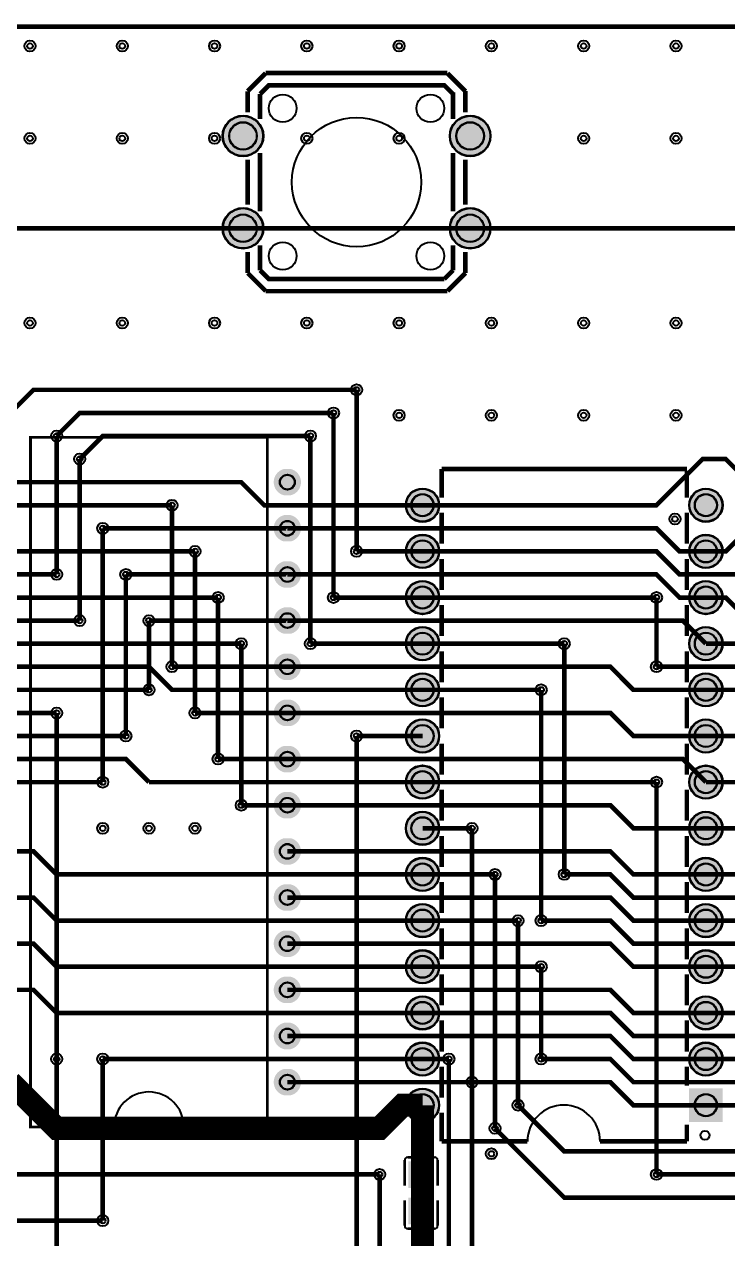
# Model space of a CAD drawing. Extents: x -5 to 6501, y -5 to 3943.
# Drawn here: x 2230 to 3754, y 1311 to 3942 of the extents above; entities that cross this region are included whole.
import ezdxf

# ---------------------------------------------------------------- set-up
doc = ezdxf.new("R2010")
doc.units = 9
for name, color, linetype, true_color in [('BoardOutLine', 7, 'Continuous', 0xff00ff), ('BottomLayer', 7, 'Continuous', 0x0000ff), ('BottomSolderMaskLayer', 7, 'Continuous', 0xaa00ff), ('Document', 7, 'Continuous', 0xffffff), ('Hole', 7, 'Continuous', 0x222222), ('Multi-Layer', 7, 'Continuous', 0xc0c0c0), ('TopLayer', 7, 'Continuous', 0xff0000), ('TopPasteMaskLayer', 7, 'Continuous', 0x808080), ('TopSilkLayer', 7, 'Continuous', 0xffcc00), ('TopSolderMaskLayer', 7, 'Continuous', 0x800080)]:
    doc.layers.add(name, color=color, linetype=linetype, true_color=true_color)

msp = doc.modelspace()

# ---------------------------------------------------------------- hatches: boundary and pattern name
at = {"layer": 'BottomSolderMaskLayer'}
for points in [[(2659.5930000000017, 3700, 1), (2748.2070000000012, 3700, 1)], [(3151.7929999999988, 3700, 1), (3240.4069999999983, 3700, 1)], [(2659.5930000000017, 3500, 1), (2748.2070000000012, 3500, 1)], [(3151.7929999999988, 3500, 1), (3240.4069999999983, 3500, 1)], [(2792.8599909285476, 2921.4309999999978, -0.7853981633974483), (2792.8599909285476, 2978.548999999998), (2807.1400090714524, 2978.548999999998, -0.7853981633974483), (2807.1400090714524, 2921.4309999999978)], [(3056.4770000000035, 2900, 1), (3129.3430000000035, 2900, 1)], [(3670.6569999999965, 2900, 1), (3743.5229999999965, 2900, 1)], [(2792.8599909285476, 2821.4309999999978, -0.7853981633974483), (2792.8599909285476, 2878.548999999998), (2807.1400090714524, 2878.548999999998, -0.7853981633974483), (2807.1400090714524, 2821.4309999999978)], [(3056.4770000000035, 2800, 1), (3129.3430000000035, 2800, 1)], [(3670.6569999999965, 2800, 1), (3743.5229999999965, 2800, 1)], [(2792.8599909285476, 2721.4309999999978, -0.7853981633974483), (2792.8599909285476, 2778.548999999998), (2807.1400090714524, 2778.548999999998, -0.7853981633974483), (2807.1400090714524, 2721.4309999999978)], [(3056.4770000000035, 2700, 1), (3129.3430000000035, 2700, 1)], [(3670.6569999999965, 2700, 1), (3743.5229999999965, 2700, 1)], [(2792.8599909285476, 2621.4309999999978, -0.7853981633974483), (2792.8599909285476, 2678.548999999998), (2807.1400090714524, 2678.548999999998, -0.7853981633974483), (2807.1400090714524, 2621.4309999999978)], [(3056.4770000000035, 2600, 1), (3129.3430000000035, 2600, 1)], [(3670.6569999999965, 2600, 1), (3743.5229999999965, 2600, 1)], [(2792.8599909285476, 2521.4309999999978, -0.7853981633974483), (2792.8599909285476, 2578.548999999998), (2807.1400090714524, 2578.548999999998, -0.7853981633974483), (2807.1400090714524, 2521.4309999999978)], [(3056.4770000000035, 2500, 1), (3129.3430000000035, 2500, 1)], [(3670.6569999999965, 2500, 1), (3743.5229999999965, 2500, 1)], [(2792.8599909285476, 2421.4309999999978, -0.7853981633974483), (2792.8599909285476, 2478.548999999998), (2807.1400090714524, 2478.548999999998, -0.7853981633974483), (2807.1400090714524, 2421.4309999999978)], [(3056.4770000000035, 2400, 1), (3129.3430000000035, 2400, 1)], [(3670.6569999999965, 2400, 1), (3743.5229999999965, 2400, 1)], [(2792.8599909285476, 2321.4309999999978, -0.7853981633974483), (2792.8599909285476, 2378.548999999998), (2807.1400090714524, 2378.548999999998, -0.7853981633974483), (2807.1400090714524, 2321.4309999999978)], [(3056.4770000000035, 2300, 1), (3129.3430000000035, 2300, 1)], [(3670.6569999999965, 2300, 1), (3743.5229999999965, 2300, 1)], [(2792.8599909285476, 2221.4309999999978, -0.7853981633974483), (2792.8599909285476, 2278.548999999998), (2807.1400090714524, 2278.548999999998, -0.7853981633974483), (2807.1400090714524, 2221.4309999999978)], [(3056.4770000000035, 2200, 1), (3129.3430000000035, 2200, 1)], [(3670.6569999999965, 2200, 1), (3743.5229999999965, 2200, 1)], [(2792.8599909285476, 2121.4309999999978, -0.7853981633974483), (2792.8599909285476, 2178.548999999998), (2807.1400090714524, 2178.548999999998, -0.7853981633974483), (2807.1400090714524, 2121.4309999999978)], [(3056.4770000000035, 2100, 1), (3129.3430000000035, 2100, 1)], [(3670.6569999999965, 2100, 1), (3743.5229999999965, 2100, 1)], [(2792.8599909285476, 2021.430999999998, -0.7853981633974483), (2792.8599909285476, 2078.548999999998), (2807.1400090714524, 2078.548999999998, -0.7853981633974483), (2807.1400090714524, 2021.430999999998)], [(3056.4770000000035, 2000, 1), (3129.3430000000035, 2000, 1)], [(3670.6569999999965, 2000, 1), (3743.5229999999965, 2000, 1)], [(2792.8599909285476, 1921.430999999998, -0.7853981633974483), (2792.8599909285476, 1978.548999999998), (2807.1400090714524, 1978.548999999998, -0.7853981633974483), (2807.1400090714524, 1921.430999999998)], [(3056.4770000000035, 1900, 1), (3129.3430000000035, 1900, 1)], [(3670.6569999999965, 1900, 1), (3743.5229999999965, 1900, 1)], [(2792.8599909285476, 1821.430999999998, -0.7853981633974483), (2792.8599909285476, 1878.548999999998), (2807.1400090714524, 1878.548999999998, -0.7853981633974483), (2807.1400090714524, 1821.430999999998)], [(3056.4770000000035, 1800, 1), (3129.3430000000035, 1800, 1)], [(3670.6569999999965, 1800, 1), (3743.5229999999965, 1800, 1)], [(2792.8599909285476, 1721.430999999998, -0.7853981633974483), (2792.8599909285476, 1778.548999999998), (2807.1400090714524, 1778.548999999998, -0.7853981633974483), (2807.1400090714524, 1721.430999999998)], [(3056.4770000000035, 1700, 1), (3129.3430000000035, 1700, 1)], [(3670.6569999999965, 1700, 1), (3743.5229999999965, 1700, 1)], [(2792.8599909285476, 1621.430999999998, -0.7853981633974483), (2792.8599909285476, 1678.548999999998), (2807.1400090714524, 1678.548999999998, -0.7853981633974483), (2807.1400090714524, 1621.430999999998)], [(3056.4770000000035, 1600, 1), (3129.3430000000035, 1600, 1)], [(3670.689903112914, 1563.600931335197), (3670.689903112914, 1636.399068664803), (3743.4880404425276, 1636.399068664803), (3743.4880404425276, 1563.600931335197)]]:
    msp.add_hatch(color=256, dxfattribs=at).paths.add_polyline_path(points)
at = {"layer": 'Multi-Layer'}
for points in [[(2660.5930000000017, 3700, 1), (2747.2070000000012, 3700, 1)], [(3152.7929999999988, 3700, 1), (3239.4069999999983, 3700, 1)], [(2660.5930000000017, 3500, 1), (2747.2070000000012, 3500, 1)], [(3152.7929999999988, 3500, 1), (3239.4069999999983, 3500, 1)], [(2793.1100000000006, 2922.4309999999978, -0.7853981633974483), (2793.1100000000006, 2977.548999999998), (2806.8899999999994, 2977.548999999998, -0.7853981633974483), (2806.8899999999994, 2922.4309999999978)], [(3057.4770000000035, 2900, 1), (3128.3430000000035, 2900, 1)], [(3671.6569999999965, 2900, 1), (3742.5229999999965, 2900, 1)], [(2793.1100000000006, 2822.4309999999978, -0.7853981633974483), (2793.1100000000006, 2877.548999999998), (2806.8899999999994, 2877.548999999998, -0.7853981633974483), (2806.8899999999994, 2822.4309999999978)], [(3057.4770000000035, 2800, 1), (3128.3430000000035, 2800, 1)], [(3671.6569999999965, 2800, 1), (3742.5229999999965, 2800, 1)], [(2793.1100000000006, 2722.4309999999978, -0.7853981633974483), (2793.1100000000006, 2777.548999999998), (2806.8899999999994, 2777.548999999998, -0.7853981633974483), (2806.8899999999994, 2722.4309999999978)], [(3057.4770000000035, 2700, 1), (3128.3430000000035, 2700, 1)], [(3671.6569999999965, 2700, 1), (3742.5229999999965, 2700, 1)], [(2793.1100000000006, 2622.4309999999978, -0.7853981633974483), (2793.1100000000006, 2677.548999999998), (2806.8899999999994, 2677.548999999998, -0.7853981633974483), (2806.8899999999994, 2622.4309999999978)], [(3057.4770000000035, 2600, 1), (3128.3430000000035, 2600, 1)], [(3671.6569999999965, 2600, 1), (3742.5229999999965, 2600, 1)], [(2793.1100000000006, 2522.4309999999978, -0.7853981633974483), (2793.1100000000006, 2577.548999999998), (2806.8899999999994, 2577.548999999998, -0.7853981633974483), (2806.8899999999994, 2522.4309999999978)], [(3057.4770000000035, 2500, 1), (3128.3430000000035, 2500, 1)], [(3671.6569999999965, 2500, 1), (3742.5229999999965, 2500, 1)], [(2793.1100000000006, 2422.4309999999978, -0.7853981633974483), (2793.1100000000006, 2477.548999999998), (2806.8899999999994, 2477.548999999998, -0.7853981633974483), (2806.8899999999994, 2422.4309999999978)], [(3057.4770000000035, 2400, 1), (3128.3430000000035, 2400, 1)], [(3671.6569999999965, 2400, 1), (3742.5229999999965, 2400, 1)], [(2793.1100000000006, 2322.4309999999978, -0.7853981633974483), (2793.1100000000006, 2377.548999999998), (2806.8899999999994, 2377.548999999998, -0.7853981633974483), (2806.8899999999994, 2322.4309999999978)], [(3057.4770000000035, 2300, 1), (3128.3430000000035, 2300, 1)], [(3671.6569999999965, 2300, 1), (3742.5229999999965, 2300, 1)], [(2793.1100000000006, 2222.4309999999978, -0.7853981633974483), (2793.1100000000006, 2277.548999999998), (2806.8899999999994, 2277.548999999998, -0.7853981633974483), (2806.8899999999994, 2222.4309999999978)], [(3057.4770000000035, 2200, 1), (3128.3430000000035, 2200, 1)], [(3671.6569999999965, 2200, 1), (3742.5229999999965, 2200, 1)], [(2793.1100000000006, 2122.4309999999978, -0.7853981633974483), (2793.1100000000006, 2177.548999999998), (2806.8899999999994, 2177.548999999998, -0.7853981633974483), (2806.8899999999994, 2122.4309999999978)], [(3057.4770000000035, 2100, 1), (3128.3430000000035, 2100, 1)], [(3671.6569999999965, 2100, 1), (3742.5229999999965, 2100, 1)], [(2793.1100000000006, 2022.430999999998, -0.7853981633974483), (2793.1100000000006, 2077.548999999998), (2806.8899999999994, 2077.548999999998, -0.7853981633974483), (2806.8899999999994, 2022.430999999998)], [(3057.4770000000035, 2000, 1), (3128.3430000000035, 2000, 1)], [(3671.6569999999965, 2000, 1), (3742.5229999999965, 2000, 1)], [(2793.1100000000006, 1922.430999999998, -0.7853981633974483), (2793.1100000000006, 1977.548999999998), (2806.8899999999994, 1977.548999999998, -0.7853981633974483), (2806.8899999999994, 1922.430999999998)], [(3057.4770000000035, 1900, 1), (3128.3430000000035, 1900, 1)], [(3671.6569999999965, 1900, 1), (3742.5229999999965, 1900, 1)], [(2793.1100000000006, 1822.430999999998, -0.7853981633974483), (2793.1100000000006, 1877.548999999998), (2806.8899999999994, 1877.548999999998, -0.7853981633974483), (2806.8899999999994, 1822.430999999998)], [(3057.4770000000035, 1800, 1), (3128.3430000000035, 1800, 1)], [(3671.6569999999965, 1800, 1), (3742.5229999999965, 1800, 1)], [(2793.1100000000006, 1722.430999999998, -0.7853981633974483), (2793.1100000000006, 1777.548999999998), (2806.8899999999994, 1777.548999999998, -0.7853981633974483), (2806.8899999999994, 1722.430999999998)], [(3057.4770000000035, 1700, 1), (3128.3430000000035, 1700, 1)], [(3671.6569999999965, 1700, 1), (3742.5229999999965, 1700, 1)], [(2793.1100000000006, 1622.430999999998, -0.7853981633974483), (2793.1100000000006, 1677.548999999998), (2806.8899999999994, 1677.548999999998, -0.7853981633974483), (2806.8899999999994, 1622.430999999998)], [(3057.4770000000035, 1600, 1), (3128.3430000000035, 1600, 1)], [(3671.6889999999985, 1564.5999999999985), (3671.6889999999985, 1635.4000000000015), (3742.488999999994, 1635.4000000000015), (3742.488999999994, 1564.5999999999985)]]:
    msp.add_hatch(color=256, dxfattribs=at).paths.add_polyline_path(points)
at = {"layer": 'TopLayer'}
for points in [[(3063.4249999999956, 1421.6150000000052), (3116.5750000000044, 1421.6150000000052), (3116.5750000000044, 1477.1270000000004), (3063.4249999999956, 1477.1270000000004)], [(3063.4249999999956, 1398.3849999999948), (3116.5750000000044, 1398.3849999999948), (3116.5750000000044, 1342.8729999999996), (3063.4249999999956, 1342.8729999999996)]]:
    msp.add_hatch(color=256, dxfattribs=at).paths.add_polyline_path(points)
at = {"layer": 'TopPasteMaskLayer'}
for points in [[(3065.591999999997, 1475.9459999999963), (3115.9850000000006, 1475.9459999999963), (3117.953999999998, 1473.976999999999), (3117.953999999998, 1428.701000000001), (3115.9850000000006, 1426.7330000000002), (3099.841999999997, 1426.5349999999962), (3099.841999999997, 1444.2520000000004), (3082.1259999999966, 1444.2520000000004), (3082.1259999999966, 1426.9290000000037), (3065.591999999997, 1426.7330000000002), (3063.6229999999996, 1428.701000000001), (3063.6229999999996, 1473.976999999999)], [(3065.591999999997, 1391.300000000003), (3082.1259999999966, 1391.298999999999), (3082.1259999999966, 1373.7799999999988), (3099.841999999997, 1373.7799999999988), (3099.841999999997, 1391.101999999999), (3115.9850000000006, 1391.300000000003), (3117.953999999998, 1389.3310000000056), (3117.953999999998, 1344.0559999999969), (3115.9850000000006, 1342.0869999999995), (3065.591999999997, 1342.0869999999995), (3063.6229999999996, 1344.0559999999969), (3063.6229999999996, 1389.3310000000056)]]:
    msp.add_hatch(color=256, dxfattribs=at).paths.add_polyline_path(points)
at = {"layer": 'TopSolderMaskLayer'}
for points in [[(2659.5930000000017, 3700, 1), (2748.2070000000012, 3700, 1)], [(3151.7929999999988, 3700, 1), (3240.4069999999983, 3700, 1)], [(2659.5930000000017, 3500, 1), (2748.2070000000012, 3500, 1)], [(3151.7929999999988, 3500, 1), (3240.4069999999983, 3500, 1)], [(2792.8599909285476, 2921.4309999999978, -0.7853981633974483), (2792.8599909285476, 2978.548999999998), (2807.1400090714524, 2978.548999999998, -0.7853981633974483), (2807.1400090714524, 2921.4309999999978)], [(3056.4770000000035, 2900, 1), (3129.3430000000035, 2900, 1)], [(3670.6569999999965, 2900, 1), (3743.5229999999965, 2900, 1)], [(2792.8599909285476, 2821.4309999999978, -0.7853981633974483), (2792.8599909285476, 2878.548999999998), (2807.1400090714524, 2878.548999999998, -0.7853981633974483), (2807.1400090714524, 2821.4309999999978)], [(3056.4770000000035, 2800, 1), (3129.3430000000035, 2800, 1)], [(3670.6569999999965, 2800, 1), (3743.5229999999965, 2800, 1)], [(2792.8599909285476, 2721.4309999999978, -0.7853981633974483), (2792.8599909285476, 2778.548999999998), (2807.1400090714524, 2778.548999999998, -0.7853981633974483), (2807.1400090714524, 2721.4309999999978)], [(3056.4770000000035, 2700, 1), (3129.3430000000035, 2700, 1)], [(3670.6569999999965, 2700, 1), (3743.5229999999965, 2700, 1)], [(2792.8599909285476, 2621.4309999999978, -0.7853981633974483), (2792.8599909285476, 2678.548999999998), (2807.1400090714524, 2678.548999999998, -0.7853981633974483), (2807.1400090714524, 2621.4309999999978)], [(3056.4770000000035, 2600, 1), (3129.3430000000035, 2600, 1)], [(3670.6569999999965, 2600, 1), (3743.5229999999965, 2600, 1)], [(2792.8599909285476, 2521.4309999999978, -0.7853981633974483), (2792.8599909285476, 2578.548999999998), (2807.1400090714524, 2578.548999999998, -0.7853981633974483), (2807.1400090714524, 2521.4309999999978)], [(3056.4770000000035, 2500, 1), (3129.3430000000035, 2500, 1)], [(3670.6569999999965, 2500, 1), (3743.5229999999965, 2500, 1)], [(2792.8599909285476, 2421.4309999999978, -0.7853981633974483), (2792.8599909285476, 2478.548999999998), (2807.1400090714524, 2478.548999999998, -0.7853981633974483), (2807.1400090714524, 2421.4309999999978)], [(3056.4770000000035, 2400, 1), (3129.3430000000035, 2400, 1)], [(3670.6569999999965, 2400, 1), (3743.5229999999965, 2400, 1)], [(2792.8599909285476, 2321.4309999999978, -0.7853981633974483), (2792.8599909285476, 2378.548999999998), (2807.1400090714524, 2378.548999999998, -0.7853981633974483), (2807.1400090714524, 2321.4309999999978)], [(3056.4770000000035, 2300, 1), (3129.3430000000035, 2300, 1)], [(3670.6569999999965, 2300, 1), (3743.5229999999965, 2300, 1)], [(2792.8599909285476, 2221.4309999999978, -0.7853981633974483), (2792.8599909285476, 2278.548999999998), (2807.1400090714524, 2278.548999999998, -0.7853981633974483), (2807.1400090714524, 2221.4309999999978)], [(3056.4770000000035, 2200, 1), (3129.3430000000035, 2200, 1)], [(3670.6569999999965, 2200, 1), (3743.5229999999965, 2200, 1)], [(2792.8599909285476, 2121.4309999999978, -0.7853981633974483), (2792.8599909285476, 2178.548999999998), (2807.1400090714524, 2178.548999999998, -0.7853981633974483), (2807.1400090714524, 2121.4309999999978)], [(3056.4770000000035, 2100, 1), (3129.3430000000035, 2100, 1)], [(3670.6569999999965, 2100, 1), (3743.5229999999965, 2100, 1)], [(2792.8599909285476, 2021.430999999998, -0.7853981633974483), (2792.8599909285476, 2078.548999999998), (2807.1400090714524, 2078.548999999998, -0.7853981633974483), (2807.1400090714524, 2021.430999999998)], [(3056.4770000000035, 2000, 1), (3129.3430000000035, 2000, 1)], [(3670.6569999999965, 2000, 1), (3743.5229999999965, 2000, 1)], [(2792.8599909285476, 1921.430999999998, -0.7853981633974483), (2792.8599909285476, 1978.548999999998), (2807.1400090714524, 1978.548999999998, -0.7853981633974483), (2807.1400090714524, 1921.430999999998)], [(3056.4770000000035, 1900, 1), (3129.3430000000035, 1900, 1)], [(3670.6569999999965, 1900, 1), (3743.5229999999965, 1900, 1)], [(2792.8599909285476, 1821.430999999998, -0.7853981633974483), (2792.8599909285476, 1878.548999999998), (2807.1400090714524, 1878.548999999998, -0.7853981633974483), (2807.1400090714524, 1821.430999999998)], [(3056.4770000000035, 1800, 1), (3129.3430000000035, 1800, 1)], [(3670.6569999999965, 1800, 1), (3743.5229999999965, 1800, 1)], [(2792.8599909285476, 1721.430999999998, -0.7853981633974483), (2792.8599909285476, 1778.548999999998), (2807.1400090714524, 1778.548999999998, -0.7853981633974483), (2807.1400090714524, 1721.430999999998)], [(3056.4770000000035, 1700, 1), (3129.3430000000035, 1700, 1)], [(3670.6569999999965, 1700, 1), (3743.5229999999965, 1700, 1)], [(2792.8599909285476, 1621.430999999998, -0.7853981633974483), (2792.8599909285476, 1678.548999999998), (2807.1400090714524, 1678.548999999998, -0.7853981633974483), (2807.1400090714524, 1621.430999999998)], [(3056.4770000000035, 1600, 1), (3129.3430000000035, 1600, 1)], [(3670.689903112914, 1563.600931335197), (3670.689903112914, 1636.399068664803), (3743.4880404425276, 1636.399068664803), (3743.4880404425276, 1563.600931335197)], [(3062.4675493586983, 1420.5705973659424), (3117.5324506413017, 1420.5705973659424), (3117.5324506413017, 1478.1714778927562), (3062.4675493586983, 1478.1714778927562)], [(3062.4675493586983, 1399.4294026340576), (3117.5324506413017, 1399.4294026340576), (3117.5324506413017, 1341.8285221072438), (3062.4675493586983, 1341.8285221072438)]]:
    msp.add_hatch(color=256, dxfattribs=at).paths.add_polyline_path(points)

# ---------------------------------------------------------------- linework, layer by layer
at = {"layer": 'BoardOutLine', "const_width": 10}
msp.add_lwpolyline([(196.84999999999854, 3937), (6299.199999999997, 3937)], dxfattribs=at)
at = {"layer": 'BottomLayer'}
for points, const_width in [([(2950, 3150), (2950, 2800)], 10), ([(2900, 3100), (2900, 2700)], 10), ([(2300, 2750), (2300, 3050)], 10), ([(2850, 3050), (2850, 2600)], 10), ([(2350, 2650), (2350, 3000)], 10), ([(2550, 2550), (2550, 2900)], 10), ([(2400, 2850), (2400, 2300)], 10), ([(2600, 2450), (2600, 2800)], 10), ([(2450, 2750), (2450, 2400)], 10), ([(2650, 2350), (2650, 2700)], 10), ([(3600, 2550), (3600, 2700)], 10), ([(2500, 2650), (2500, 2500)], 10), ([(2700, 2250), (2700, 2600)], 10), ([(3400, 2100), (3400, 2600)], 10), ([(3350, 2000), (3350, 2500)], 10), ([(2300, 2450), (2300, 1700)], 10), ([(2950, 2400), (2950, 200), (2900, 150)], 10), ([(3600, 2300), (3600, 1450)], 10), ([(3200, 1649.994999999999), (3200, 2200)], 10), ([(3250, 2100), (3250, 1550)], 10), ([(3300, 2000), (3300, 1600)], 10), ([(3350, 1900), (3350, 1700)], 10), ([(2300, 1700), (2300, 550)], 10), ([(2400, 1700), (2400, 1350)], 10), ([(3150, 900), (3150, 1700)], 10), ([(3200, 450), (3200, 1649.994999999999)], 10), ([(3100, 1050), (3092.9100000000035, 1057.0899999999965), (3092.9100000000035, 1600)], 50), ([(3000, 450), (3000, 1450)], 10)]:
    msp.add_lwpolyline(points, dxfattribs=dict(at, const_width=const_width))
at = {"layer": 'BottomSolderMaskLayer'}
for centre, radius in [((2703.9000000000015, 3700), 44.307), ((3196.0999999999985, 3700), 44.307), ((2703.9000000000015, 3700), 30.209829727295816), ((3196.0999999999985, 3700), 30.209829727295816), ((2703.9000000000015, 3500), 44.307), ((2703.9000000000015, 3500), 30.209829727295816), ((3196.0999999999985, 3500), 44.307), ((3196.0999999999985, 3500), 30.209829727295816), ((2799.998999999996, 2949.998999999996), 16.31942857142857), ((3092.9100000000035, 2900), 36.433), ((3092.9130000000005, 2900), 24.288666666666668), ((3707.0899999999965, 2900), 36.433), ((3707.092000000004, 2900), 24.288666666666668), ((2799.998999999996, 2849.998999999996), 16.31942857142857), ((3092.9100000000035, 2800), 36.433), ((3092.9130000000005, 2800), 24.288666666666668), ((3707.0899999999965, 2800), 36.433), ((3707.092000000004, 2800), 24.288666666666668), ((2799.998999999996, 2749.998999999996), 16.31942857142857), ((3092.9100000000035, 2700), 36.433), ((3092.9130000000005, 2700), 24.288666666666668), ((3707.0899999999965, 2700), 36.433), ((3707.092000000004, 2700), 24.288666666666668), ((2799.998999999996, 2649.998999999996), 16.31942857142857), ((3092.9100000000035, 2600), 36.433), ((3707.0899999999965, 2600), 36.433), ((3092.9130000000005, 2600), 24.288666666666668), ((3707.092000000004, 2600), 24.288666666666668), ((2799.998999999996, 2550), 16.31942857142857), ((3092.9100000000035, 2500), 36.433), ((3707.0899999999965, 2500), 36.433), ((3092.9130000000005, 2500), 24.288666666666668), ((3707.092000000004, 2500), 24.288666666666668), ((2799.998999999996, 2450), 16.31942857142857), ((3092.9100000000035, 2400), 36.433), ((3092.9130000000005, 2400), 24.288666666666668), ((3707.0899999999965, 2400), 36.433), ((3707.0840000000026, 2400), 24.288666666666668), ((2799.998999999996, 2350), 16.31942857142857), ((3092.9100000000035, 2300), 36.433), ((3092.9130000000005, 2300), 24.288666666666668), ((3707.0899999999965, 2300), 36.433), ((3707.0840000000026, 2300), 24.288666666666668), ((2799.998999999996, 2250), 16.31942857142857), ((3092.9100000000035, 2200), 36.433), ((3092.9130000000005, 2200), 24.288666666666668), ((3707.0899999999965, 2200), 36.433), ((3707.0840000000026, 2200), 24.288666666666668), ((2799.998999999996, 2150), 16.31942857142857), ((3092.9100000000035, 2100), 36.433), ((3707.0899999999965, 2100), 36.433), ((3092.9130000000005, 2100), 24.288666666666668), ((3707.0840000000026, 2100), 24.288666666666668), ((2799.998999999996, 2050.001000000004), 16.31942857142857), ((3092.9100000000035, 2000), 36.433), ((3707.0899999999965, 2000), 36.433), ((3092.9130000000005, 2000), 24.288666666666668), ((3707.0840000000026, 2000), 24.288666666666668), ((2799.998999999996, 1950.0010000000038), 16.31942857142857), ((3092.9100000000035, 1900), 36.433), ((3092.9130000000005, 1900), 24.288666666666668), ((3707.0899999999965, 1900), 36.433), ((3707.0840000000026, 1900), 24.288666666666668), ((2799.998999999996, 1850.0010000000038), 16.31942857142857), ((3092.9100000000035, 1800), 36.433), ((3092.9130000000005, 1800), 24.288666666666668), ((3707.0899999999965, 1800), 36.433), ((3707.0840000000026, 1800), 24.288666666666668), ((2799.998999999996, 1750.0010000000038), 16.31942857142857), ((3092.9100000000035, 1700), 36.433), ((3092.9130000000005, 1700), 24.288666666666668), ((3707.0899999999965, 1700), 36.433), ((3707.0840000000026, 1700), 24.288666666666668), ((2799.998999999996, 1650.0010000000038), 16.31942857142857), ((3092.9100000000035, 1600), 36.433), ((3092.9130000000005, 1600), 24.288666666666668), ((3707.092000000004, 1600), 24.288666666666668)]:
    msp.add_circle(centre, radius, dxfattribs=at)
at = {"layer": 'Document'}
for centre, radius in [((2826.8699999999953, 1532.1800000000003), 2.9499999999999997), ((3705, 1535), 9.84)]:
    msp.add_circle(centre, radius, dxfattribs=at)
at = {"layer": 'Hole'}
for centre, radius in [((2242.206999999995, 3894.7920000000013), 6.0040000000000004), ((2442.206999999995, 3894.7920000000013), 6.0040000000000004), ((2642.206999999995, 3894.7920000000013), 6.0040000000000004), ((2842.206999999995, 3894.7920000000013), 6.0040000000000004), ((3042.206999999995, 3894.7920000000013), 6.0040000000000004), ((3242.206999999995, 3894.7920000000013), 6.0040000000000004), ((3442.206999999995, 3894.7920000000013), 6.0040000000000004), ((3642.206999999995, 3894.7920000000013), 6.0040000000000004), ((2242.206999999995, 3694.7920000000013), 6.0040000000000004), ((2442.206999999995, 3694.7920000000013), 6.0040000000000004), ((2642.206999999995, 3694.7920000000013), 6.0040000000000004), ((2842.206999999995, 3694.7920000000013), 6.0040000000000004), ((3042.206999999995, 3694.7920000000013), 6.0040000000000004), ((3442.206999999995, 3694.7920000000013), 6.0040000000000004), ((3642.206999999995, 3694.7920000000013), 6.0040000000000004), ((2242.206999999995, 3294.7920000000013), 6.0040000000000004), ((2442.206999999995, 3294.7920000000013), 6.0040000000000004), ((2642.206999999995, 3294.7920000000013), 6.0040000000000004), ((2842.206999999995, 3294.7920000000013), 6.0040000000000004), ((3042.206999999995, 3294.7920000000013), 6.0040000000000004), ((3242.206999999995, 3294.7920000000013), 6.0040000000000004), ((3442.206999999995, 3294.7920000000013), 6.0040000000000004), ((3642.206999999995, 3294.7920000000013), 6.0040000000000004), ((2950, 3150), 6), ((2900, 3100), 6), ((3042.206999999995, 3094.7920000000013), 6.0040000000000004), ((3242.206999999995, 3094.7920000000013), 6.0040000000000004), ((3442.206999999995, 3094.7920000000013), 6.0040000000000004), ((3642.206999999995, 3094.7920000000013), 6.0040000000000004), ((2300, 3050), 6), ((2850, 3050), 6), ((2350, 3000), 6), ((2550, 2900), 6), ((3640, 2870), 6), ((2400, 2850), 6), ((2600, 2800), 6), ((2950, 2800), 6), ((2300, 2750), 6), ((2450, 2750), 6), ((2650, 2700), 6), ((2900, 2700), 6), ((3600, 2700), 6), ((2350, 2650), 6), ((2500, 2650), 6), ((2700, 2600), 6), ((2850, 2600), 6), ((3400, 2600), 6), ((2550, 2550), 6), ((3600, 2550), 6), ((2500, 2500), 6), ((3350, 2500), 6), ((2300, 2449.989999999998), 6), ((2600, 2450), 6), ((2450, 2400), 6), ((2950, 2400), 6), ((2650, 2350), 6), ((2400, 2300), 6), ((3600, 2300), 6), ((2700, 2250), 6), ((2400, 2200), 6), ((2500, 2200), 6), ((2600, 2200), 6), ((3200, 2200), 6), ((3250, 2100), 6), ((3400, 2100), 6), ((3300, 2000), 6), ((3350, 2000), 6), ((3350, 1900), 6), ((2300, 1700), 6), ((2400, 1700), 6), ((3150, 1700), 6), ((3350, 1700), 6), ((3200, 1649.989999999998), 6), ((3300, 1600), 6), ((3250, 1550), 6), ((3242.206999999995, 1494.7920000000013), 6.0040000000000004), ((3000, 1450), 6), ((3600, 1450), 6), ((2400, 1350), 6)]:
    msp.add_circle(centre, radius, dxfattribs=at)
at = {"layer": 'Multi-Layer'}
for centre, radius in [((2242.206999999995, 3894.7920000000013), 12.008000000000001), ((2442.206999999995, 3894.7920000000013), 12.008000000000001), ((2642.206999999995, 3894.7920000000013), 12.008000000000001), ((2842.206999999995, 3894.7920000000013), 12.008000000000001), ((3042.206999999995, 3894.7920000000013), 12.008000000000001), ((3242.206999999995, 3894.7920000000013), 12.008000000000001), ((3442.206999999995, 3894.7920000000013), 12.008000000000001), ((3642.206999999995, 3894.7920000000013), 12.008000000000001), ((2703.9000000000015, 3700), 43.307), ((3196.0999999999985, 3700), 43.307), ((2703.9000000000015, 3700), 29.528), ((3196.0999999999985, 3700), 29.528), ((2242.206999999995, 3694.7920000000013), 12.008000000000001), ((2442.206999999995, 3694.7920000000013), 12.008000000000001), ((2642.206999999995, 3694.7920000000013), 12.008000000000001), ((2842.206999999995, 3694.7920000000013), 12.008000000000001), ((3042.206999999995, 3694.7920000000013), 12.008000000000001), ((3442.206999999995, 3694.7920000000013), 12.008000000000001), ((3642.206999999995, 3694.7920000000013), 12.008000000000001), ((2703.9000000000015, 3500), 43.307), ((2703.9000000000015, 3500), 29.528), ((3196.0999999999985, 3500), 43.307), ((3196.0999999999985, 3500), 29.528), ((2242.206999999995, 3294.7920000000013), 12.008000000000001), ((2442.206999999995, 3294.7920000000013), 12.008000000000001), ((2642.206999999995, 3294.7920000000013), 12.008000000000001), ((2842.206999999995, 3294.7920000000013), 12.008000000000001), ((3042.206999999995, 3294.7920000000013), 12.008000000000001), ((3242.206999999995, 3294.7920000000013), 12.008000000000001), ((3442.206999999995, 3294.7920000000013), 12.008000000000001), ((3642.206999999995, 3294.7920000000013), 12.008000000000001), ((2950, 3150), 12), ((2900, 3100), 12), ((3042.206999999995, 3094.7920000000013), 12.008000000000001), ((3242.206999999995, 3094.7920000000013), 12.008000000000001), ((3442.206999999995, 3094.7920000000013), 12.008000000000001), ((3642.206999999995, 3094.7920000000013), 12.008000000000001), ((2300, 3050), 12), ((2850, 3050), 12), ((2350, 3000), 12), ((2799.998999999996, 2949.998999999996), 15.748), ((3092.9100000000035, 2900), 35.433), ((3092.9130000000005, 2900), 23.622), ((3707.0899999999965, 2900), 35.433), ((3707.092000000004, 2900), 23.622), ((2550, 2900), 12), ((3640, 2870), 12), ((2400, 2850), 12), ((2799.998999999996, 2849.998999999996), 15.748), ((3092.9100000000035, 2800), 35.433), ((3092.9130000000005, 2800), 23.622), ((3707.0899999999965, 2800), 35.433), ((3707.092000000004, 2800), 23.622), ((2600, 2800), 12), ((2950, 2800), 12), ((2799.998999999996, 2749.998999999996), 15.748), ((2300, 2750), 12), ((2450, 2750), 12), ((2650, 2700), 12), ((2900, 2700), 12), ((3092.9100000000035, 2700), 35.433), ((3092.9130000000005, 2700), 23.622), ((3600, 2700), 12), ((3707.0899999999965, 2700), 35.433), ((3707.092000000004, 2700), 23.622), ((2350, 2650), 12), ((2500, 2650), 12), ((2799.998999999996, 2649.998999999996), 15.748), ((3092.9100000000035, 2600), 35.433), ((3707.0899999999965, 2600), 35.433), ((2700, 2600), 12), ((2850, 2600), 12), ((3092.9130000000005, 2600), 23.622), ((3400, 2600), 12), ((3707.092000000004, 2600), 23.622), ((2550, 2550), 12), ((2799.998999999996, 2550), 15.748), ((3600, 2550), 12), ((3092.9100000000035, 2500), 35.433), ((3707.0899999999965, 2500), 35.433), ((2500, 2500), 12), ((3092.9130000000005, 2500), 23.622), ((3350, 2500), 12), ((3707.092000000004, 2500), 23.622), ((2300, 2449.989999999998), 12), ((2600, 2450), 12), ((2799.998999999996, 2450), 15.748), ((3092.9100000000035, 2400), 35.433), ((3092.9130000000005, 2400), 23.622), ((3707.0899999999965, 2400), 35.433), ((3707.0840000000026, 2400), 23.622), ((2450, 2400), 12), ((2950, 2400), 12), ((2650, 2350), 12), ((2799.998999999996, 2350), 15.748), ((3092.9100000000035, 2300), 35.433), ((3092.9130000000005, 2300), 23.622), ((3707.0899999999965, 2300), 35.433), ((3707.0840000000026, 2300), 23.622), ((2400, 2300), 12), ((3600, 2300), 12), ((2799.998999999996, 2250), 15.748), ((2700, 2250), 12), ((2400, 2200), 12), ((2500, 2200), 12), ((2600, 2200), 12), ((3092.9100000000035, 2200), 35.433), ((3092.9130000000005, 2200), 23.622), ((3200, 2200), 12), ((3707.0899999999965, 2200), 35.433), ((3707.0840000000026, 2200), 23.622), ((2799.998999999996, 2150), 15.748), ((3092.9100000000035, 2100), 35.433), ((3707.0899999999965, 2100), 35.433), ((3092.9130000000005, 2100), 23.622), ((3250, 2100), 12), ((3400, 2100), 12), ((3707.0840000000026, 2100), 23.622), ((2799.998999999996, 2050.001000000004), 15.748), ((3092.9100000000035, 2000), 35.433), ((3707.0899999999965, 2000), 35.433), ((3092.9130000000005, 2000), 23.622), ((3300, 2000), 12), ((3350, 2000), 12), ((3707.0840000000026, 2000), 23.622), ((2799.998999999996, 1950.0010000000038), 15.748), ((3092.9100000000035, 1900), 35.433), ((3092.9130000000005, 1900), 23.622), ((3707.0899999999965, 1900), 35.433), ((3707.0840000000026, 1900), 23.622), ((3350, 1900), 12), ((2799.998999999996, 1850.0010000000038), 15.748), ((3092.9100000000035, 1800), 35.433), ((3092.9130000000005, 1800), 23.622), ((3707.0899999999965, 1800), 35.433), ((3707.0840000000026, 1800), 23.622), ((2799.998999999996, 1750.0010000000038), 15.748), ((2300, 1700), 12), ((2400, 1700), 12), ((3092.9100000000035, 1700), 35.433), ((3092.9130000000005, 1700), 23.622), ((3150, 1700), 12), ((3350, 1700), 12), ((3707.0899999999965, 1700), 35.433), ((3707.0840000000026, 1700), 23.622), ((2799.998999999996, 1650.0010000000038), 15.748), ((3200, 1649.989999999998), 12), ((3092.9100000000035, 1600), 35.433), ((3092.9130000000005, 1600), 23.622), ((3300, 1600), 12), ((3707.092000000004, 1600), 23.622), ((3250, 1550), 12), ((3242.206999999995, 1494.7920000000013), 12.008000000000001), ((3000, 1450), 12), ((3600, 1450), 12), ((2400, 1350), 12)]:
    msp.add_circle(centre, radius, dxfattribs=at)
at = {"layer": 'TopLayer'}
for points, const_width in [([(1850, 3150), (2200, 3500), (3196.099000000002, 3500)], 10), ([(3196.0999999999985, 3500), (4500, 3500), (4600, 3400), (4600, 3300)], 10), ([(2100, 3000), (2250, 3150), (2950, 3150)], 10), ([(2300, 3050), (2350, 3100), (2900, 3100)], 10), ([(2350, 3000), (2400, 3050), (2850, 3050)], 10), ([(3092.9000000000015, 2900), (3600, 2900), (3700, 3000), (3750, 3000), (3800, 2950), (4500, 2950)], 10), ([(2550, 2900), (1850, 2900), (1800, 2950), (1750, 2950)], 10), ([(2200, 2949.994999999999), (2700.0050000000047, 2949.994999999999), (2750, 2900), (3092.9100000000035, 2900)], 10), ([(2600, 2800), (1850, 2800), (1800, 2850), (1750, 2850)], 10), ([(2800, 2849.994999999999), (2799.9949999999953, 2850), (2400, 2850)], 10), ([(2800, 2850), (3600, 2850), (3650, 2800), (3707.0999999999985, 2800)], 10), ([(3707.0999999999985, 2800), (3750, 2800), (3800, 2850), (4450, 2850)], 10), ([(2950, 2800), (3092.9000000000015, 2800)], 10), ([(3092.9000000000015, 2800), (3600, 2800), (3650, 2750), (4350, 2750)], 10), ([(2650, 2700), (1800, 2700), (1750, 2750)], 10), ([(2200, 2749.994999999999), (2200.0050000000047, 2750), (2300, 2750)], 10), ([(2800, 2749.994999999999), (2799.9949999999953, 2750), (2450, 2750)], 10), ([(2800, 2750), (3600, 2750), (3650, 2700), (3707.0999999999985, 2700)], 10), ([(2900, 2700), (3092.9100000000035, 2700)], 10), ([(3600, 2700), (3092.9000000000015, 2700)], 10), ([(3707.0999999999985, 2700), (3750, 2700), (3800, 2650), (4350, 2650), (4400, 2700)], 10), ([(2700, 2600), (1850, 2600), (1800, 2650), (1750, 2650)], 10), ([(2200, 2649.994999999999), (2200.0050000000047, 2650), (2350, 2650)], 10), ([(2800, 2649.994999999999), (2799.9949999999953, 2650), (2500, 2650)], 10), ([(2800, 2650), (3657.0899999999965, 2650), (3707.0899999999965, 2600)], 10), ([(2850, 2600), (3092.9100000000035, 2600)], 10), ([(3400, 2600), (3092.9100000000035, 2600)], 10), ([(3707.0899999999965, 2600), (3900, 2600), (3950, 2550), (4150, 2550)], 10), ([(2200, 2550), (2500, 2550), (2550, 2500), (3092.9000000000015, 2500)], 10), ([(2550, 2550), (3500, 2550), (3550, 2500), (3707.0999999999985, 2500)], 10), ([(3900, 2550), (3600, 2550)], 10), ([(2500, 2500), (1800, 2500), (1750, 2450)], 10), ([(3350, 2500), (3092.9000000000015, 2500)], 10), ([(4000, 2500), (3707.0899999999965, 2500)], 10), ([(2200, 2449.989999999998), (2300, 2449.989999999998)], 10), ([(3707.0999999999985, 2400), (3550, 2400), (3500, 2450), (2600, 2450)], 10), ([(2450, 2400), (1800, 2400), (1750, 2350)], 10), ([(3092.9100000000035, 2400), (2950, 2400)], 10), ([(3707.0899999999965, 2400), (4000, 2400)], 10), ([(2500, 2300), (2450.0050000000047, 2349.994999999999), (2200, 2349.994999999999)], 10), ([(2650, 2350), (3657.0999999999985, 2350), (3707.0999999999985, 2300)], 10), ([(1750, 2250), (1800, 2300), (2400, 2300)], 10), ([(3092.9100000000035, 2300), (2500, 2300)], 10), ([(3092.9100000000035, 2300), (3600, 2300)], 10), ([(4000, 2300), (3707.0899999999965, 2300)], 10), ([(2700, 2250), (3500, 2250), (3550, 2200), (3707.0999999999985, 2200)], 10), ([(3200, 2200), (3092.9100000000035, 2200)], 10), ([(3707.0899999999965, 2200), (4000, 2200)], 10), ([(3092.9000000000015, 2100), (2300, 2100), (2250, 2150), (2200, 2150)], 10), ([(2800, 2149.994999999999), (3500, 2150), (3550, 2100), (3707.0999999999985, 2100)], 10), ([(3092.9100000000035, 2100), (3250, 2100)], 10), ([(4350, 2100), (4300, 2100), (4250, 2050), (3550, 2050), (3500, 2100), (3400, 2100)], 10), ([(4000, 2100), (3707.0899999999965, 2100)], 10), ([(3092.9000000000015, 2000), (2300, 2000), (2250, 2050), (2200, 2050)], 10), ([(2800, 2049.994999999999), (3500, 2050), (3550, 2000), (3707.0999999999985, 2000)], 10), ([(3092.9100000000035, 2000), (3300, 2000)], 10), ([(4600, 1900), (4550, 1950), (3550, 1950), (3500, 2000), (3350, 2000)], 10), ([(3707.0899999999965, 2000), (4000, 2000)], 10), ([(3092.9000000000015, 1900), (2300, 1900), (2250, 1950), (2200, 1950)], 10), ([(2800, 1949.994999999999), (3500, 1950), (3550, 1900), (3707.0999999999985, 1900)], 10), ([(3092.9100000000035, 1900), (3350, 1900)], 10), ([(4000, 1900), (3707.0899999999965, 1900)], 10), ([(3092.9000000000015, 1800), (2300, 1800), (2250, 1850), (2200, 1850)], 10), ([(2800, 1849.994999999999), (3500, 1850), (3550, 1800), (3707.0999999999985, 1800)], 10), ([(3092.9000000000015, 1800), (3500, 1800), (3550, 1750), (4250, 1750), (4300, 1700), (4450, 1700)], 10), ([(3707.0899999999965, 1800), (4000, 1800)], 10), ([(2800, 1749.994999999999), (3500, 1750), (3550, 1700), (3707.0999999999985, 1700)], 10), ([(3092.9000000000015, 1700), (2400, 1700)], 10), ([(3150, 1700), (3092.9100000000035, 1700)], 10), ([(3350, 1700), (3500, 1700), (3550, 1650), (3900, 1650), (3950, 1700), (4000, 1700)], 10), ([(3707.0999999999985, 1700), (3900, 1700)], 10), ([(3092.9100000000035, 1600), (3050, 1600), (3000, 1550), (2299.989999999998, 1550), (2200, 1649.989999999998)], 50), ([(3707.0899999999965, 1600), (3550, 1600), (3500, 1650), (2800, 1649.994999999999)], 10), ([(3707.0899999999965, 1600), (3900, 1600), (3950, 1650), (4250, 1650), (4300, 1600), (4400, 1600)], 10), ([(3090, 1449.3699999999953), (3092.9100000000035, 1452.2799999999988), (3092.9100000000035, 1600)], 50), ([(3300, 1600), (3400, 1500), (3850, 1500), (3950, 1600), (4000, 1600)], 10), ([(3250, 1550), (3400, 1400), (4000, 1400)], 10), ([(3600, 1450), (3900, 1450), (3950, 1500), (4000, 1500)], 10), ([(3000, 1450), (1750, 1450)], 10), ([(2400, 1350), (1750, 1350)], 10)]:
    msp.add_lwpolyline(points, dxfattribs=dict(at, const_width=const_width))
at = {"layer": 'TopSilkLayer'}
for points, const_width in [([(2714, 3797), (2753, 3836)], 10), ([(2753.149999999994, 3836.2199999999975), (3146.850000000006, 3836.2199999999975)], 10), ([(3186, 3797), (3147, 3836)], 10), ([(2714, 3751.422999999999), (2714, 3797)], 10), ([(2741, 3791), (2760, 3810), (3140, 3810), (3159, 3791)], 10), ([(2741, 3736.972999999998), (2741, 3791)], 10), ([(3159, 3736.972999999998), (3159, 3794.5210000000006)], 10), ([(3186, 3751.422999999999), (3186, 3797.5)], 10), ([(2741, 3536.972999999998), (2741, 3663.027000000002)], 10), ([(3159, 3536.972999999998), (3159, 3663.027000000002)], 10), ([(2714, 3551.422999999999), (2714, 3648.577000000001)], 10), ([(3186, 3551.422999999999), (3186, 3648.577000000001)], 10), ([(2714, 3403), (2714, 3448.577000000001)], 10), ([(2741, 3409), (2741, 3463.027000000002)], 10), ([(3159, 3409), (3159, 3463.027000000002)], 10), ([(3186, 3403), (3186, 3448.577000000001)], 10), ([(2753, 3364), (2714, 3403)], 10), ([(3140, 3390), (2760, 3390), (2741, 3409)], 10), ([(3159, 3409), (3140, 3390)], 10), ([(3147, 3364), (3186, 3403)], 10), ([(3146.850000000006, 3363.7800000000025), (2753.149999999994, 3363.7800000000025)], 10), ([(2575.7869999999966, 1552.9069999999992), (2756.5509999999995, 1552.9069999999992), (2756.5509999999995, 3047.0930000000008), (2243.4490000000005, 3047.0930000000008), (2243.4490000000005, 1552.9069999999992), (2424.2130000000034, 1552.9069999999992)], 6), ([(3134.251999999993, 2916.3899999999994), (3134.251999999993, 2978.3460000000014)], 10), ([(3665.748000000007, 2978.3460000000014), (3134.251999999993, 2978.3460000000014)], 10), ([(3665.748000000007, 2916.3899999999994), (3665.748000000007, 2975)], 10), ([(3134.251999999993, 2816.3899999999994), (3134.251999999993, 2883.6100000000006)], 10), ([(3665.748000000007, 2816.3899999999994), (3665.748000000007, 2883.6100000000006)], 10), ([(3134.251999999993, 2716.3899999999994), (3134.251999999993, 2783.6100000000006)], 10), ([(3665.748000000007, 2716.3899999999994), (3665.748000000007, 2783.6100000000006)], 10), ([(3134.251999999993, 2616.3899999999994), (3134.251999999993, 2683.6100000000006)], 10), ([(3665.748000000007, 2616.3899999999994), (3665.748000000007, 2683.6100000000006)], 10), ([(3134.251999999993, 2516.3899999999994), (3134.251999999993, 2583.6100000000006)], 10), ([(3665.748000000007, 2516.3899999999994), (3665.748000000007, 2583.6100000000006)], 10), ([(3134.251999999993, 2416.3899999999994), (3134.251999999993, 2483.6100000000006)], 10), ([(3665.748000000007, 2416.3899999999994), (3665.748000000007, 2483.6100000000006)], 10), ([(3134.251999999993, 2316.3899999999994), (3134.251999999993, 2383.6100000000006)], 10), ([(3665.748000000007, 2316.3899999999994), (3665.748000000007, 2383.6100000000006)], 10), ([(3134.251999999993, 2216.3899999999994), (3134.251999999993, 2283.6100000000006)], 10), ([(3665.748000000007, 2216.3899999999994), (3665.748000000007, 2283.6100000000006)], 10), ([(3134.251999999993, 2116.3899999999994), (3134.251999999993, 2183.6100000000006)], 10), ([(3665.748000000007, 2116.3899999999994), (3665.748000000007, 2183.6100000000006)], 10), ([(3134.251999999993, 2016.3899999999994), (3134.251999999993, 2083.6100000000006)], 10), ([(3665.748000000007, 2016.3899999999994), (3665.748000000007, 2083.6100000000006)], 10), ([(3134.251999999993, 1916.3899999999994), (3134.251999999993, 1983.6100000000006)], 10), ([(3665.748000000007, 1916.3899999999994), (3665.748000000007, 1983.6100000000006)], 10), ([(3134.251999999993, 1816.3899999999994), (3134.251999999993, 1883.6100000000006)], 10), ([(3665.748000000007, 1816.3899999999994), (3665.748000000007, 1883.6100000000006)], 10), ([(3134.251999999993, 1716.3899999999994), (3134.251999999993, 1783.6100000000006)], 10), ([(3665.748000000007, 1716.3899999999994), (3665.748000000007, 1783.6100000000006)], 10), ([(3134.251999999993, 1616.3899999999994), (3134.251999999993, 1683.6100000000006)], 10), ([(3665.748000000007, 1642.2669999999998), (3665.748000000007, 1683.6100000000006)], 10), ([(3134.251999999993, 1521.6539999999986), (3134.251999999993, 1583.6100000000006)], 10), ([(3665.748000000007, 1521.6539999999986), (3665.748000000007, 1557.7330000000002)], 10), ([(3134.251999999993, 1521.6539999999986), (3320.2509999999966, 1521.6539999999986)], 10), ([(3665.748000000007, 1521.6539999999986), (3477.7309999999998, 1521.6539999999986)], 10), ([(3054.425000000003, 1425.7949999999983), (3054.425000000003, 1481.3070000000007)], 6), ([(3060.4249999999956, 1487.3070000000007), (3119.5750000000044, 1487.3070000000007)], 6), ([(3125.574999999997, 1481.3070000000007), (3125.574999999997, 1425.7949999999983)], 6), ([(3054.425000000003, 1394.2050000000017), (3054.425000000003, 1338.6929999999993)], 6), ([(3125.574999999997, 1338.6929999999993), (3125.574999999997, 1394.2050000000017)], 6), ([(3060.4249999999956, 1332.6929999999993), (3119.5750000000044, 1332.6929999999993)], 6)]:
    msp.add_lwpolyline(points, dxfattribs=dict(at, const_width=const_width))
for centre, radius in [((2790, 3760), 30), ((3110, 3760), 30), ((2950, 3600), 140), ((2790, 3440), 30), ((3110, 3440), 30), ((2826.8699999999953, 1532.1800000000003), 2.9499999999999997), ((3705, 1535), 9.84)]:
    msp.add_circle(centre, radius, dxfattribs=at)
for centre, radius, start, end in [((2500, 1552.906998741637), 75.78700000000025, 0, 179.9999982924527), ((3398.991000000009, 1521.6529982871507), 78.7400000000025, 0, 179.99999879258172), ((3060.425000000003, 1481.3070000000007), 6, 90, 180), ((3119.574999999997, 1481.3070000000007), 6, 0, 90), ((3060.425000000003, 1338.6929999999993), 6, 180, 270), ((3119.574999999997, 1338.6929999999993), 6, 270, 359.99999999999136)]:
    msp.add_arc(centre, radius, start, end, dxfattribs=at)
at = {"layer": 'TopSolderMaskLayer'}
for centre, radius in [((2703.9000000000015, 3700), 44.307), ((3196.0999999999985, 3700), 44.307), ((2703.9000000000015, 3700), 30.209829727295816), ((3196.0999999999985, 3700), 30.209829727295816), ((2703.9000000000015, 3500), 44.307), ((2703.9000000000015, 3500), 30.209829727295816), ((3196.0999999999985, 3500), 44.307), ((3196.0999999999985, 3500), 30.209829727295816), ((2799.998999999996, 2949.998999999996), 16.31942857142857), ((3092.9100000000035, 2900), 36.433), ((3092.9130000000005, 2900), 24.288666666666668), ((3707.0899999999965, 2900), 36.433), ((3707.092000000004, 2900), 24.288666666666668), ((2799.998999999996, 2849.998999999996), 16.31942857142857), ((3092.9100000000035, 2800), 36.433), ((3092.9130000000005, 2800), 24.288666666666668), ((3707.0899999999965, 2800), 36.433), ((3707.092000000004, 2800), 24.288666666666668), ((2799.998999999996, 2749.998999999996), 16.31942857142857), ((3092.9100000000035, 2700), 36.433), ((3092.9130000000005, 2700), 24.288666666666668), ((3707.0899999999965, 2700), 36.433), ((3707.092000000004, 2700), 24.288666666666668), ((2799.998999999996, 2649.998999999996), 16.31942857142857), ((3092.9100000000035, 2600), 36.433), ((3707.0899999999965, 2600), 36.433), ((3092.9130000000005, 2600), 24.288666666666668), ((3707.092000000004, 2600), 24.288666666666668), ((2799.998999999996, 2550), 16.31942857142857), ((3092.9100000000035, 2500), 36.433), ((3707.0899999999965, 2500), 36.433), ((3092.9130000000005, 2500), 24.288666666666668), ((3707.092000000004, 2500), 24.288666666666668), ((2799.998999999996, 2450), 16.31942857142857), ((3092.9100000000035, 2400), 36.433), ((3092.9130000000005, 2400), 24.288666666666668), ((3707.0899999999965, 2400), 36.433), ((3707.0840000000026, 2400), 24.288666666666668), ((2799.998999999996, 2350), 16.31942857142857), ((3092.9100000000035, 2300), 36.433), ((3092.9130000000005, 2300), 24.288666666666668), ((3707.0899999999965, 2300), 36.433), ((3707.0840000000026, 2300), 24.288666666666668), ((2799.998999999996, 2250), 16.31942857142857), ((3092.9100000000035, 2200), 36.433), ((3092.9130000000005, 2200), 24.288666666666668), ((3707.0899999999965, 2200), 36.433), ((3707.0840000000026, 2200), 24.288666666666668), ((2799.998999999996, 2150), 16.31942857142857), ((3092.9100000000035, 2100), 36.433), ((3707.0899999999965, 2100), 36.433), ((3092.9130000000005, 2100), 24.288666666666668), ((3707.0840000000026, 2100), 24.288666666666668), ((2799.998999999996, 2050.001000000004), 16.31942857142857), ((3092.9100000000035, 2000), 36.433), ((3707.0899999999965, 2000), 36.433), ((3092.9130000000005, 2000), 24.288666666666668), ((3707.0840000000026, 2000), 24.288666666666668), ((2799.998999999996, 1950.0010000000038), 16.31942857142857), ((3092.9100000000035, 1900), 36.433), ((3092.9130000000005, 1900), 24.288666666666668), ((3707.0899999999965, 1900), 36.433), ((3707.0840000000026, 1900), 24.288666666666668), ((2799.998999999996, 1850.0010000000038), 16.31942857142857), ((3092.9100000000035, 1800), 36.433), ((3092.9130000000005, 1800), 24.288666666666668), ((3707.0899999999965, 1800), 36.433), ((3707.0840000000026, 1800), 24.288666666666668), ((2799.998999999996, 1750.0010000000038), 16.31942857142857), ((3092.9100000000035, 1700), 36.433), ((3092.9130000000005, 1700), 24.288666666666668), ((3707.0899999999965, 1700), 36.433), ((3707.0840000000026, 1700), 24.288666666666668), ((2799.998999999996, 1650.0010000000038), 16.31942857142857), ((3092.9100000000035, 1600), 36.433), ((3092.9130000000005, 1600), 24.288666666666668), ((3707.092000000004, 1600), 24.288666666666668)]:
    msp.add_circle(centre, radius, dxfattribs=at)

doc.saveas('drawing.dxf')
